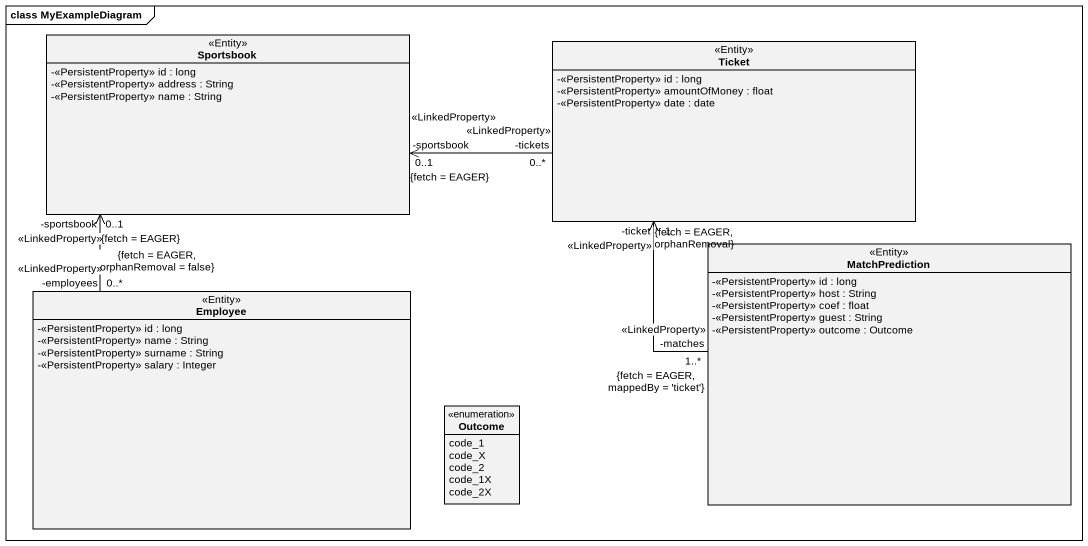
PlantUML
@startuml
mainframe class MyExampleDiagram
hide circle
hide empty members
skinparam classAttributeIconSize 0
class Sportsbook <<Entity>> {
  -<<PersistentProperty>> id : long
  -<<PersistentProperty>> address : String
  -<<PersistentProperty>> name : String
}
class Ticket <<Entity>> {
  -<<PersistentProperty>> id : long
  -<<PersistentProperty>> amountOfMoney : float
  -<<PersistentProperty>> date : date
}
class MatchPrediction <<Entity>> {
  -<<PersistentProperty>> id : long
  -<<PersistentProperty>> host : String
  -<<PersistentProperty>> coef : float
  -<<PersistentProperty>> guest : String
  -<<PersistentProperty>> outcome : Outcome
}
class Employee <<Entity>> {
  -<<PersistentProperty>> id : long
  -<<PersistentProperty>> name : String
  -<<PersistentProperty>> surname : String
  -<<PersistentProperty>> salary : Integer
}
enum Outcome {
  code_1
  code_X
  code_2
  code_1X
  code_2X
}
Ticket "0..*\n<<LinkedProperty>>\n-tickets" -left-> "0..1\n<<LinkedProperty>>\n{fetch = EAGER}\n-sportsbook" Sportsbook
MatchPrediction "1..*\n-matches\n<<LinkedProperty>>\n{fetch = EAGER, mappedBy = 'ticket'}" -up-> "1\n-ticket\n<<LinkedProperty>>\n{fetch = EAGER, orphanRemoval}" Ticket
Employee "0..*\n<<LinkedProperty>>\n{fetch = EAGER, orphanRemoval = false}\n-employees" -up-> "0..1\n<<LinkedProperty>>\n{fetch = EAGER}\n-sportsbook" Sportsbook
@enduml
